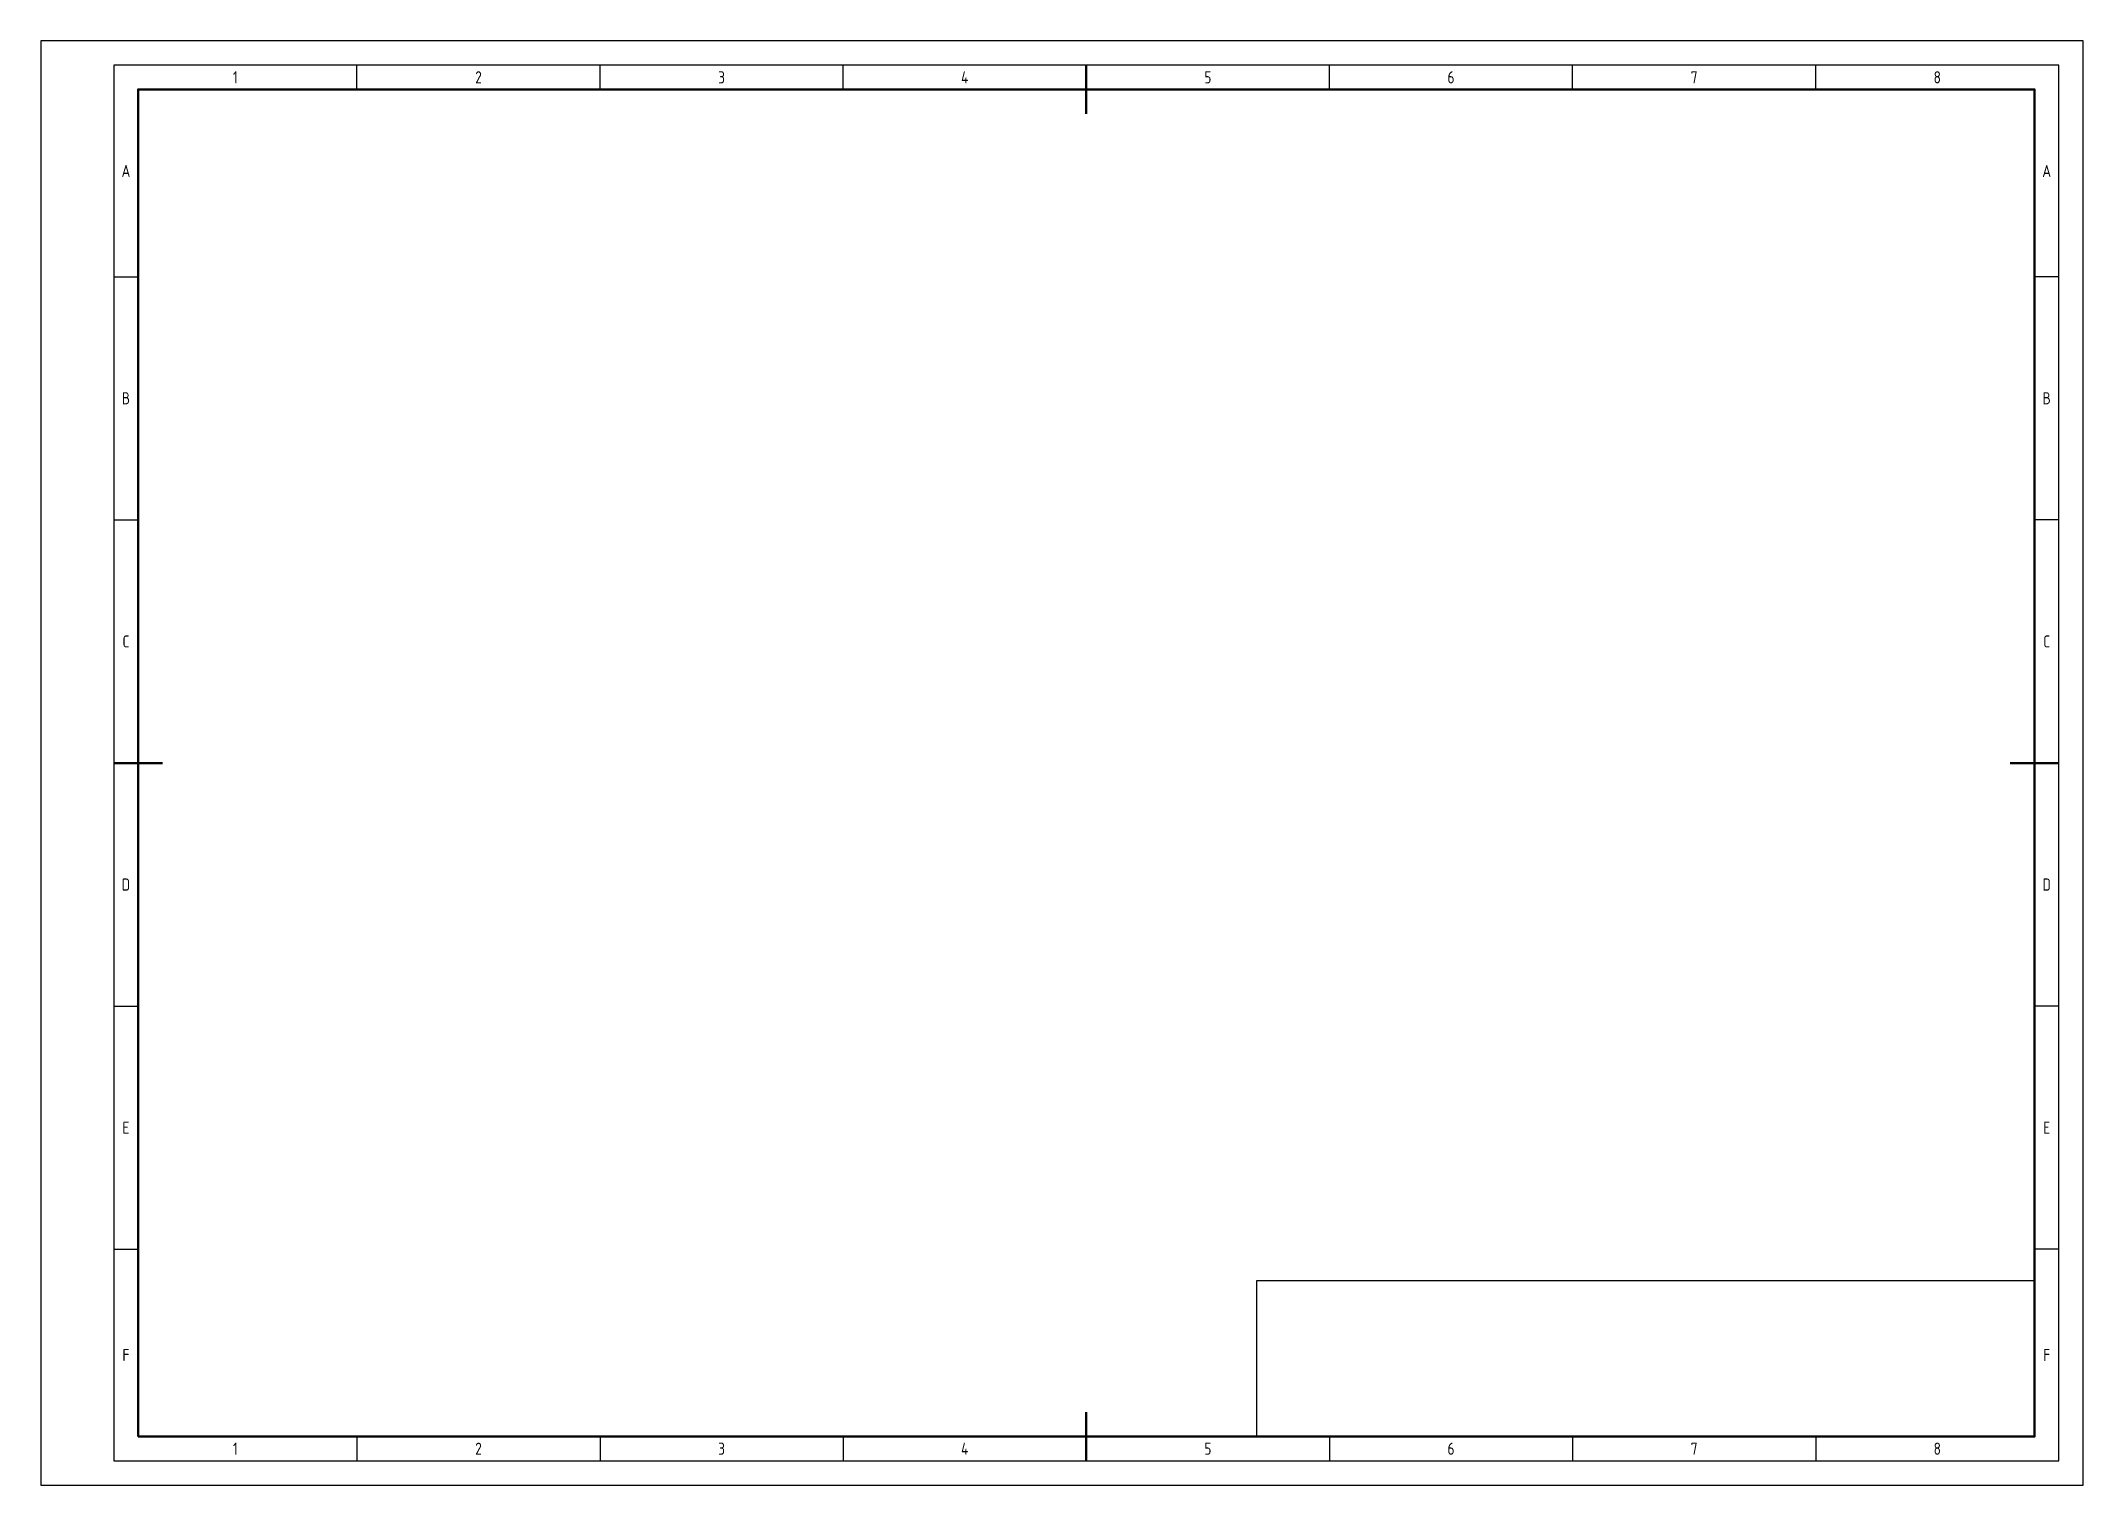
# Model space of a CAD drawing. Header units: millimetres. Extents: x 0 to 420, y 0 to 297.
import ezdxf

# ---------------------------------------------------------------- set-up
doc = ezdxf.new("R2010")
doc.units = ezdxf.units.MM
doc.linetypes.add('ACAD_ISO04W100', pattern=[30, 24, -3, 0, -3])
for name, color, linetype, lineweight in [('chu', 40, 'ACAD_ISO04W100', 25), ('liendam', 1, 'Continuous', 50), ('lienmanh', 2, 'Continuous', 25)]:
    doc.layers.add(name, color=color, linetype=linetype, lineweight=lineweight)
doc.styles.add('chu', font='isocpeur.ttf', dxfattribs={"width": 0.8})

msp = doc.modelspace()

# ---------------------------------------------------------------- linework, layer by layer
for p, q in [((410, 42), (250, 42)), ((250, 42), (250, 10))]:
    msp.add_line(p, q)
msp.add_lwpolyline([(0, 0), (420, 0), (420, 297), (0, 297)], close=True)
at = {"layer": 'liendam'}
for p, q in [((215, 282), (215, 292)), ((15, 148.5), (25, 148.5)), ((415, 148.5), (405, 148.5)), ((215, 15), (215, 5))]:
    msp.add_line(p, q, dxfattribs=at)
msp.add_lwpolyline([(20, 10), (410, 10), (410, 287), (20, 287)], close=True, dxfattribs=at)
at = {"layer": 'lienmanh'}
for p, q in [((65, 287), (65, 292)), ((115, 287), (115, 292)), ((165, 287), (165, 292)), ((265, 287), (265, 292)), ((315, 287), (315, 292)), ((365, 287), (365, 292)), ((15, 248.5), (20, 248.5)), ((415, 248.5), (410, 248.5)), ((15, 198.5), (20, 198.5)), ((415, 198.5), (410, 198.5)), ((15, 98.5), (20, 98.5)), ((415, 98.5), (410, 98.5)), ((15, 48.5), (20, 48.5)), ((415, 48.5), (410, 48.5)), ((65, 10), (65, 5)), ((115, 10), (115, 5)), ((165, 10), (165, 5)), ((265, 10), (265, 5)), ((315, 10), (315, 5)), ((365, 10), (365, 5))]:
    msp.add_line(p, q, dxfattribs=at)
msp.add_lwpolyline([(15, 5), (415, 5), (415, 292), (15, 292)], close=True, dxfattribs=at)

# ---------------------------------------------------------------- texts
at = {"layer": 'chu', "char_height": 2.5, "attachment_point": 5, "style": 'chu'}
for s, width, insert in [('1', 50, (40, 289.5)), ('2', 50, (90, 289.5)), ('3', 50, (140, 289.5)), ('4', 50, (190, 289.5)), ('5', 50, (240, 289.5)), ('6', 50, (290, 289.5)), ('7', 50, (340, 289.5)), ('8', 50, (390, 289.5)), ('A', 5, (17.5, 270.25)), ('A', 5, (412.5, 270.25)), ('B', 5, (17.5, 223.5)), ('B', 5, (412.5, 223.5)), ('C', 5, (17.5, 173.5)), ('C', 5, (412.5, 173.5)), ('D', 5, (17.5, 123.5)), ('D', 5, (412.5, 123.5)), ('E', 5, (17.5, 73.5)), ('E', 5, (412.5, 73.5)), ('F', 5, (17.5, 26.75)), ('F', 5, (412.5, 26.75)), ('1', 50, (40, 7.5)), ('2', 50, (90, 7.5)), ('3', 50, (140, 7.5)), ('4', 50, (190, 7.5)), ('5', 50, (240, 7.5)), ('6', 50, (290, 7.5)), ('7', 50, (340, 7.5)), ('8', 50, (390, 7.5))]:
    msp.add_mtext_dynamic_manual_height_columns(s, width=width, gutter_width=12.5, heights=[0], dxfattribs=dict(at, insert=insert))

doc.saveas('drawing.dxf')
